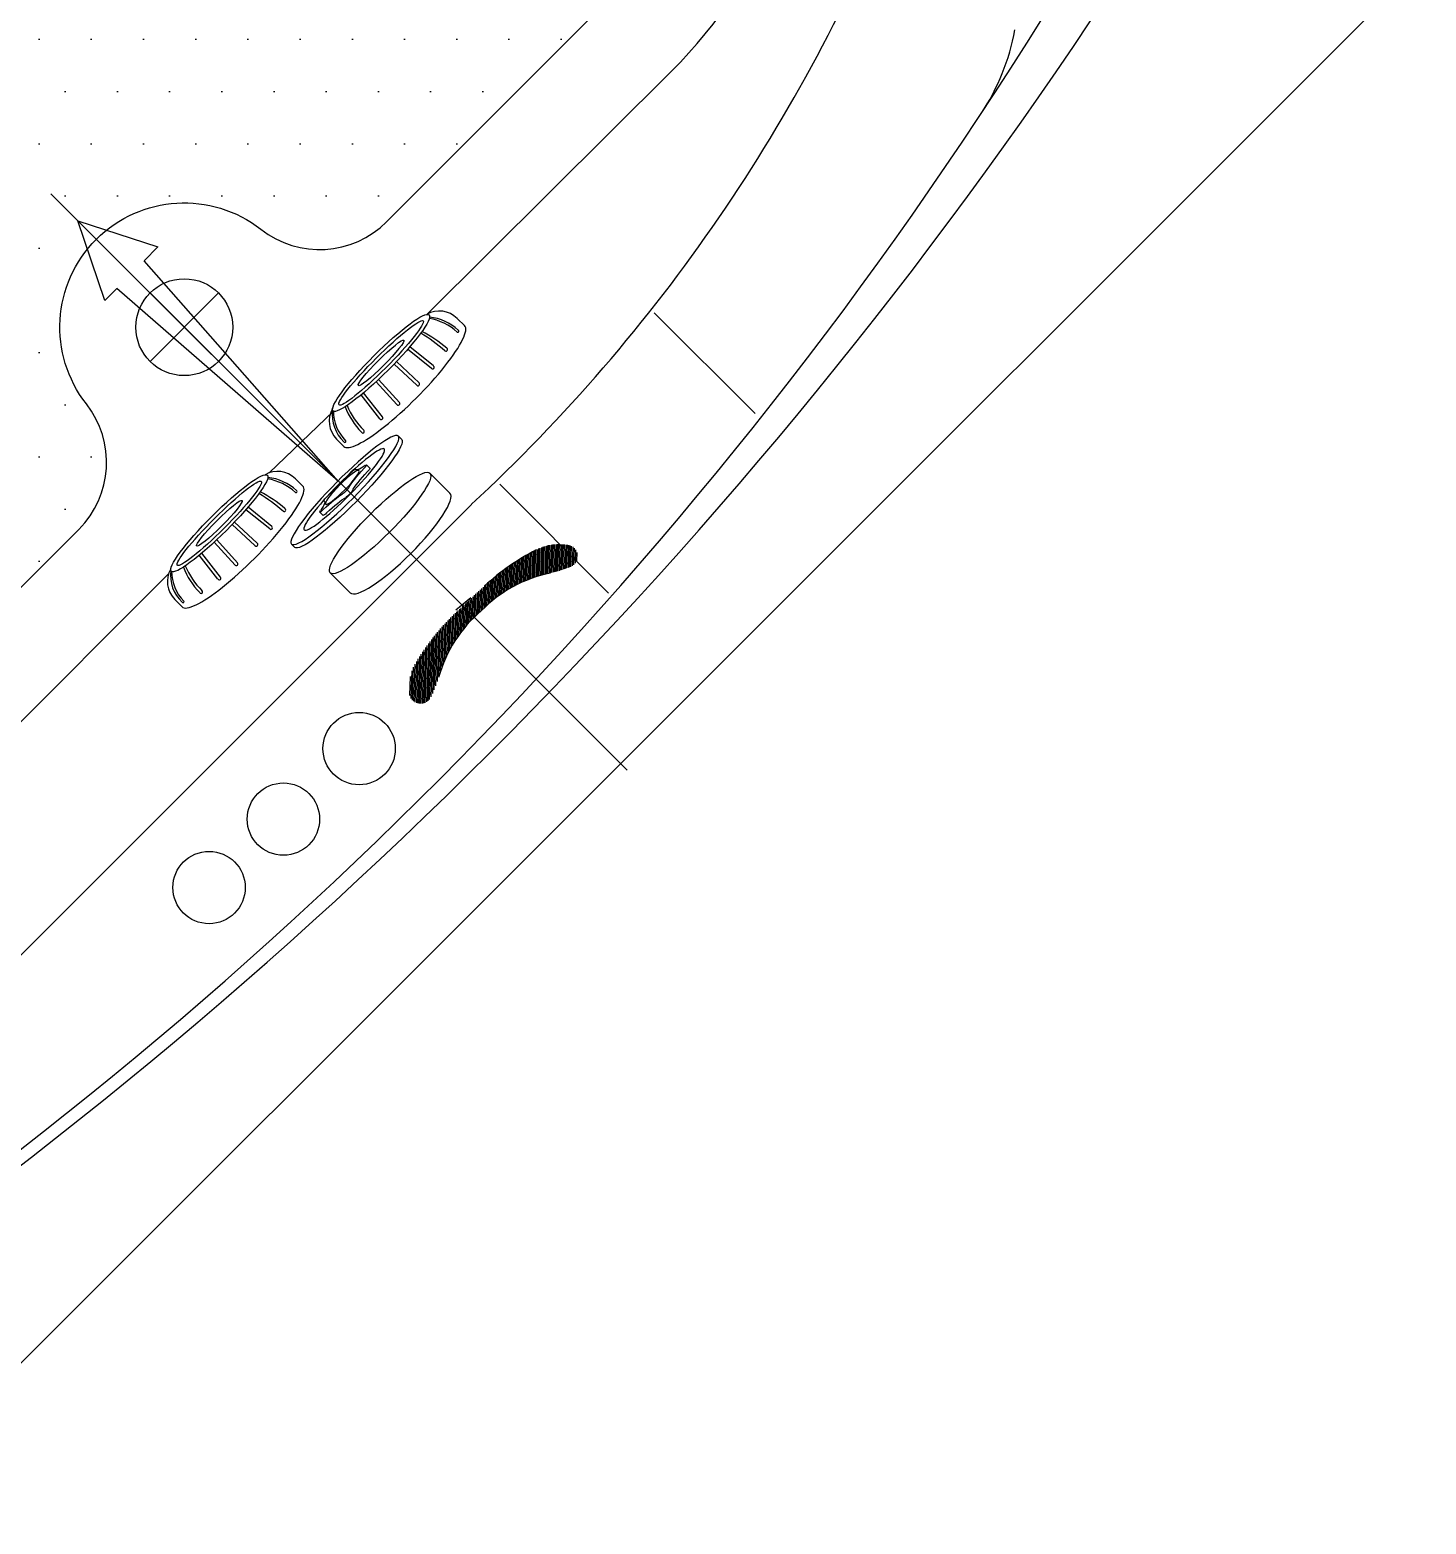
# Model space of a CAD drawing. Header units: millimetres. Extents: x -1264.83 to -1263.2, y 2202.79 to 2204.42.
# Drawn here: x -1264.041 to -1263.305, y 2202.904 to 2203.692 of the extents above; entities that cross this region are included whole.
import ezdxf

# ---------------------------------------------------------------- set-up
doc = ezdxf.new("R2010")
doc.units = ezdxf.units.MM
doc.header["$LTSCALE"] = 10
doc.linetypes.add('CENTER2', pattern=[1.125, 0.75, -0.125, 0.125, -0.125])
doc.layers.add('jacuzzi', color=1, linetype='Continuous')

msp = doc.modelspace()

# ---------------------------------------------------------------- hatches: boundary and pattern name
at = {"layer": 'jacuzzi'}
h = msp.add_hatch(dxfattribs=at)
h.set_pattern_fill('DOTS', color=256, scale=0.44, style=0)
h.set_pattern_definition([(0, (-1257.381005, 2198.406658), (0.01375, 0.0275), [0, -0.0275])])
edge = h.paths.add_edge_path()
edge.add_line((-1264.62506, 2204.09461), (-1264.6105, 2203.46415))
edge.add_arc((-1264.34658, 2203.47025), 0.26399, 181.3235, 315)
edge.add_line((-1264.15991, 2203.28358), (-1264.01507, 2203.42842))
edge.add_arc((-1264.05043, 2203.46377), 0.05, 315, 398.0777)
edge.add_arc((-1263.95951, 2203.535), 0.0655, 51.9223, 218.0777, ccw=False)
edge.add_arc((-1263.88828, 2203.62592), 0.05, 231.9223, 315)
edge.add_line((-1263.85292, 2203.59057), (-1263.73822, 2203.70527))
edge.add_arc((-1263.8913, 2203.85836), 0.21649, 315, 490.10485)
edge.add_arc((-1264.08136, 2204.08402), 0.07854, 225, 310.10485, ccw=False)
edge.add_line((-1264.1369, 2204.02848), (-1264.20753, 2204.09911))
edge.add_line((-1264.20753, 2204.09911), (-1264.61701, 2204.10186))
edge.add_arc((-1264.61706, 2204.09386), 0.008, 89.61547, 180)
h = msp.add_hatch(dxfattribs=at)
h.set_pattern_fill('ANSI31', color=256, scale=0.006, angle=43.04154, style=0)
h.set_pattern_definition([(88.041536, (-1283.2623971, 2196.59369065), (-0.000749561898, 2.563124e-05), [])])
h.paths.add_polyline_path([(-1263.80313, 2203.38553, -0.150241), (-1263.7667, 2203.40548, 0.040015), (-1263.75592, 2203.40881, 0.693838), (-1263.75634, 2203.42005, 0.117767), (-1263.76905, 2203.41971, 0.042592), (-1263.7733, 2203.41809, 0.06981), (-1263.80135, 2203.39869), (-1263.80887, 2203.39167), (-1263.81639, 2203.38464, 0.06981), (-1263.83765, 2203.35799, 0.042592), (-1263.83957, 2203.35386, 0.117767), (-1263.84077, 2203.34121, 0.693838), (-1263.82959, 2203.34001, 0.040015), (-1263.82553, 2203.35054, -0.150241)])

# ---------------------------------------------------------------- linework, layer by layer
for p, q in [((-1263.83176, 2203.54176), (-1263.70286, 2203.66992)), ((-1264.02972, 2203.60522), (-1263.86005, 2203.43554)), ((-1264.01561, 2203.59102), (-1263.97346, 2203.57727)), ((-1264.00131, 2203.54904), (-1264.01561, 2203.59102)), ((-1263.98059, 2203.57004), (-1263.97346, 2203.57727)), ((-1263.87837, 2203.45386), (-1263.98059, 2203.57004)), ((-1264.00131, 2203.54904), (-1263.99497, 2203.55547)), ((-1263.87837, 2203.45386), (-1263.99497, 2203.55547)), ((-1263.81182, 2203.53579), (-1263.81574, 2203.53964)), ((-1263.71195, 2203.54254), (-1263.65889, 2203.48948)), ((-1263.82931, 2203.5132), (-1263.84186, 2203.52336)), ((-1263.82822, 2203.51456), (-1263.84068, 2203.52472)), ((-1263.83705, 2203.5044), (-1263.84902, 2203.51556)), ((-1263.83583, 2203.5057), (-1263.84778, 2203.51686)), ((-1263.84754, 2203.4942), (-1263.85846, 2203.5063)), ((-1263.84622, 2203.49539), (-1263.85715, 2203.50753)), ((-1263.85653, 2203.48674), (-1263.86642, 2203.49931)), ((-1263.85515, 2203.48781), (-1263.86504, 2203.50046)), ((-1263.88095, 2203.4907), (-1263.91481, 2203.45826)), ((-1263.87547, 2203.47216), (-1263.87932, 2203.47608)), ((-1263.87547, 2203.47216), (-1263.87932, 2203.47608)), ((-1263.84498, 2203.47583), (-1263.84676, 2203.47759)), ((-1263.86173, 2203.46073), (-1263.86351, 2203.46249)), ((-1263.81959, 2203.4476), (-1263.8301, 2203.45811)), ((-1263.89704, 2203.45131), (-1263.90096, 2203.45516)), ((-1263.79333, 2203.45231), (-1263.73599, 2203.39497)), ((-1264.06311, 2203.18679), (-1263.80822, 2203.44168)), ((-1263.91453, 2203.42871), (-1263.92708, 2203.43887)), ((-1263.91344, 2203.43007), (-1263.9259, 2203.44023)), ((-1263.88634, 2203.43588), (-1263.88828, 2203.4378)), ((-1263.92227, 2203.41991), (-1263.93424, 2203.43108)), ((-1263.92105, 2203.42121), (-1263.933, 2203.43237)), ((-1263.93276, 2203.40972), (-1263.94368, 2203.42182)), ((-1263.93144, 2203.4109), (-1263.94237, 2203.42304)), ((-1263.90127, 2203.41898), (-1263.90304, 2203.42074)), ((-1263.94175, 2203.40226), (-1263.95164, 2203.41483)), ((-1263.94037, 2203.40332), (-1263.95026, 2203.41598)), ((-1264.12455, 2203.24823), (-1263.96779, 2203.40499)), ((-1263.88262, 2203.40559), (-1263.8721, 2203.39508)), ((-1263.96069, 2203.38768), (-1263.96454, 2203.39159)), ((-1263.96069, 2203.38768), (-1263.96454, 2203.39159)), ((-1263.81652, 2203.38607), (-1263.80852, 2203.39255))]:
    msp.add_line(p, q, dxfattribs=at)
at = {"layer": 'jacuzzi', "linetype": 'CENTER2'}
for p, q in [((-1263.72618, 2203.30166), (-1263.97754, 2203.55303)), ((-1263.97754, 2203.51697), (-1263.94148, 2203.55303))]:
    msp.add_line(p, q, dxfattribs=at)
at = {"layer": 'jacuzzi', "color": 3}
msp.add_lwpolyline([(-1263.30544, 2203.75844, -0.198923), (-1263.32594, 2203.70894), (-1264.10999, 2202.92495, -0.198902), (-1264.15949, 2202.90445), (-1264.79544, 2202.90445, -0.414214), (-1264.82544, 2202.93445), (-1264.82544, 2204.39444, -0.414214), (-1264.79544, 2204.42444), (-1263.33544, 2204.42444, -0.414214), (-1263.30544, 2204.39444)], format="xyb", close=True, dxfattribs=at)
at = {"layer": 'jacuzzi'}
msp.add_lwpolyline([(-1264.62506, 2204.09461), (-1264.6105, 2203.46415, 0.659858), (-1264.15991, 2203.28358), (-1264.01507, 2203.42842, 0.379254), (-1264.01107, 2203.49461, -0.885935), (-1263.91912, 2203.58656, 0.379254), (-1263.85292, 2203.59057), (-1263.73822, 2203.70527, 0.958169), (-1264.03076, 2204.02394, -0.389406), (-1264.1369, 2204.02848), (-1264.20753, 2204.09911), (-1264.61701, 2204.10186, 0.416181), (-1264.62506, 2204.09386)], format="xyb", dxfattribs=at)
for centre, radius in [((-1263.95951, 2203.535), 0.0255), ((-1263.86741, 2203.313), 0.01905), ((-1263.9073, 2203.27585), 0.01905), ((-1263.94646, 2203.2398), 0.01905)]:
    msp.add_circle(centre, radius, dxfattribs=at)
for centre, radius, start, end in [((-1263.8913, 2203.85836), 0.26649, 315, 130.10485), ((-1265.43978, 2204.9017), 2.2766, 305.39724, 330.4292), ((-1265.60384, 2205.11478), 2.55217, 304.88509, 328.0498), ((-1264.41953, 2204.1011), 0.89918, 312.83167, 338.28845), ((-1263.63995, 2203.71363), 0.12, 326.57098, 349.43656), ((-1263.82516, 2203.53006), 0.01343, 45.49176, 119.43894), ((-1263.83565, 2203.51035), 0.02974, 48.01213, 79.87618), ((-1263.83292, 2203.51462), 0.02581, 46.66658, 84.11802), ((-1263.88712, 2203.44761), 0.09912, 49.08629, 58.24101), ((-1263.86489, 2203.47352), 0.06668, 49.10699, 62.7054), ((-1263.81542, 2203.53289), 0.00055, 232.31133, 66.67133), ((-1263.82169, 2203.52319), 0.000857, 232.36324, 58.55723), ((-1263.82875, 2203.51386), 0.000874, 229.53563, 52.75498), ((-1263.83644, 2203.50504), 0.000891, 226.70408, 47.29955), ((-1263.86974, 2203.48549), 0.01343, 150.48263, 224.49176), ((-1263.86202, 2203.48886), 0.01955, 172.82318, 226.63733), ((-1263.85916, 2203.49066), 0.02179, 179.32269, 225.22388), ((-1263.83805, 2203.50727), 0.03937, 201.12909, 224.4358), ((-1263.83482, 2203.51049), 0.04241, 203.27804, 224.63571), ((-1263.84687, 2203.49479), 0.000887, 221.35359, 42.56936), ((-1263.86545, 2203.48004), 0.000793, 205.09048, 55.73031), ((-1263.85582, 2203.48725), 0.000869, 215.80971, 39.742), ((-1263.87494, 2203.47486), 0.00055, 203.31219, 37.6722), ((-1263.91038, 2203.44558), 0.01343, 45.49176, 119.43894), ((-1263.92087, 2203.42587), 0.02974, 48.01213, 79.87618), ((-1263.91814, 2203.43014), 0.02581, 46.66658, 84.11802), ((-1263.90064, 2203.44841), 0.00055, 232.31133, 66.67133), ((-1263.97234, 2203.36313), 0.09912, 49.08629, 58.24101), ((-1263.95011, 2203.38903), 0.06668, 49.10699, 62.7054), ((-1263.90691, 2203.43871), 0.000857, 232.36324, 58.55723), ((-1263.91396, 2203.42937), 0.000874, 229.53563, 52.75498), ((-1263.92166, 2203.42056), 0.000891, 226.70408, 47.29955), ((-1263.71821, 2203.30843), 0.12271, 117.13936, 132.64448), ((-1263.93209, 2203.4103), 0.000887, 221.35359, 42.56936), ((-1263.95496, 2203.40101), 0.01343, 150.48263, 224.49176), ((-1263.94724, 2203.40437), 0.01955, 172.82318, 226.63733), ((-1263.94438, 2203.40617), 0.02179, 179.32269, 225.22388), ((-1263.92327, 2203.42279), 0.03937, 201.12909, 224.4358), ((-1263.92004, 2203.42601), 0.04241, 203.27804, 224.63571), ((-1263.94104, 2203.40277), 0.000869, 215.80971, 39.742), ((-1263.75246, 2203.33624), 0.07069, 101.61749, 135.79468), ((-1263.95067, 2203.39556), 0.000793, 205.09048, 55.73031), ((-1263.96016, 2203.39037), 0.00055, 203.31219, 37.6722), ((-1263.75742, 2203.33161), 0.07069, 130.2884, 164.46558)]:
    msp.add_arc(centre, radius, start, end, dxfattribs=at)
for centre, major_axis, ratio in [((-1263.85585, 2203.51619), (-0.02533, -0.02533), 0.1484), ((-1263.85585, 2203.51619), (-0.02212, -0.02212), 0.114375), ((-1263.85585, 2203.51619), (-0.01197, -0.01197), 0.112344), ((-1263.94107, 2203.43171), (-0.02533, -0.02533), 0.1484), ((-1263.85636, 2203.43185), (-0.02626, -0.02626), 0.186255), ((-1263.94107, 2203.43171), (-0.02212, -0.02212), 0.114375), ((-1263.94107, 2203.43171), (-0.01197, -0.01197), 0.112344)]:
    msp.add_ellipse(centre, major_axis=major_axis, ratio=ratio, dxfattribs=at)
for centre, major_axis, ratio, start_param, end_param in [((-1263.84365, 2203.50398), (-0.03182, -0.03182), 0.198307, 6.281174, 9.428239), ((-1263.92887, 2203.41949), (-0.03182, -0.03182), 0.198307, 6.281174, 9.428239), ((-1263.84585, 2203.42134), (0.02626, 0.02626), 0.213184, 3.141593, 6.283185)]:
    msp.add_ellipse(centre, major_axis=major_axis, ratio=ratio, start_param=start_param, end_param=end_param, dxfattribs=at)
at = {"layer": 'jacuzzi', "extrusion": (0, 0, -1)}
for centre, major_axis, ratio, start_param, end_param in [((-1263.8749, 2203.44917), (-0.02814, -0.02843), 0.15, 3.141593, 9.424778), ((-1263.87313, 2203.44741), (-0.02814, -0.02843), 0.15, 3.141593, 6.283185), ((-1263.87526, 2203.44952), (-0.02111, -0.02132), 0.133333, 3.141593, 9.424778), ((-1263.87632, 2203.45057), (-0.00879, -0.00888), 0.15, 3.141593, 9.424778), ((-1263.87976, 2203.45398), (-0.01337, -0.0135), 0.15, 4.276588, 5.14819), ((-1263.86021, 2203.46129), (-0.01337, -0.0135), 0.15, 0.506677, 1.378279), ((-1263.87123, 2203.45841), (-0.00189, -0.0019), 0.15, 1.134995, 3.263235), ((-1263.85843, 2203.45953), (-0.01337, -0.0135), 0.15, 0.506677, 1.378279), ((-1263.85581, 2203.47342), (-0.01337, -0.0135), 0.15, -0.74996, 0.121642), ((-1263.86539, 2203.46059), (-0.00189, -0.0019), 0.15, 2.391632, 4.519872), ((-1263.86362, 2203.45883), (-0.00189, -0.0019), 0.15, 3.141593, 4.519872), ((-1263.87466, 2203.44893), (-0.00189, -0.0019), 0.15, 3.648269, 5.776509), ((-1263.87289, 2203.44717), (-0.00189, -0.0019), 0.15, 3.648269, 5.776509), ((-1263.89897, 2203.42983), (-0.01337, -0.0135), 0.15, 3.019951, 3.891553), ((-1263.88688, 2203.43435), (-0.01337, -0.0135), 0.15, 1.763314, 2.634916), ((-1263.88411, 2203.4454), (-0.00189, -0.0019), 0.15, -0.121642, 2.006598), ((-1263.8851, 2203.43259), (-0.01337, -0.0135), 0.15, 1.763314, 2.634916), ((-1263.88623, 2203.43954), (-0.00189, -0.0019), 0.15, -1.378279, 0.74996), ((-1263.88445, 2203.43778), (-0.00189, -0.0019), 0.15, -1.378279, 0)]:
    msp.add_ellipse(centre, major_axis=major_axis, ratio=ratio, start_param=start_param, end_param=end_param, dxfattribs=at)

doc.saveas('drawing.dxf')
